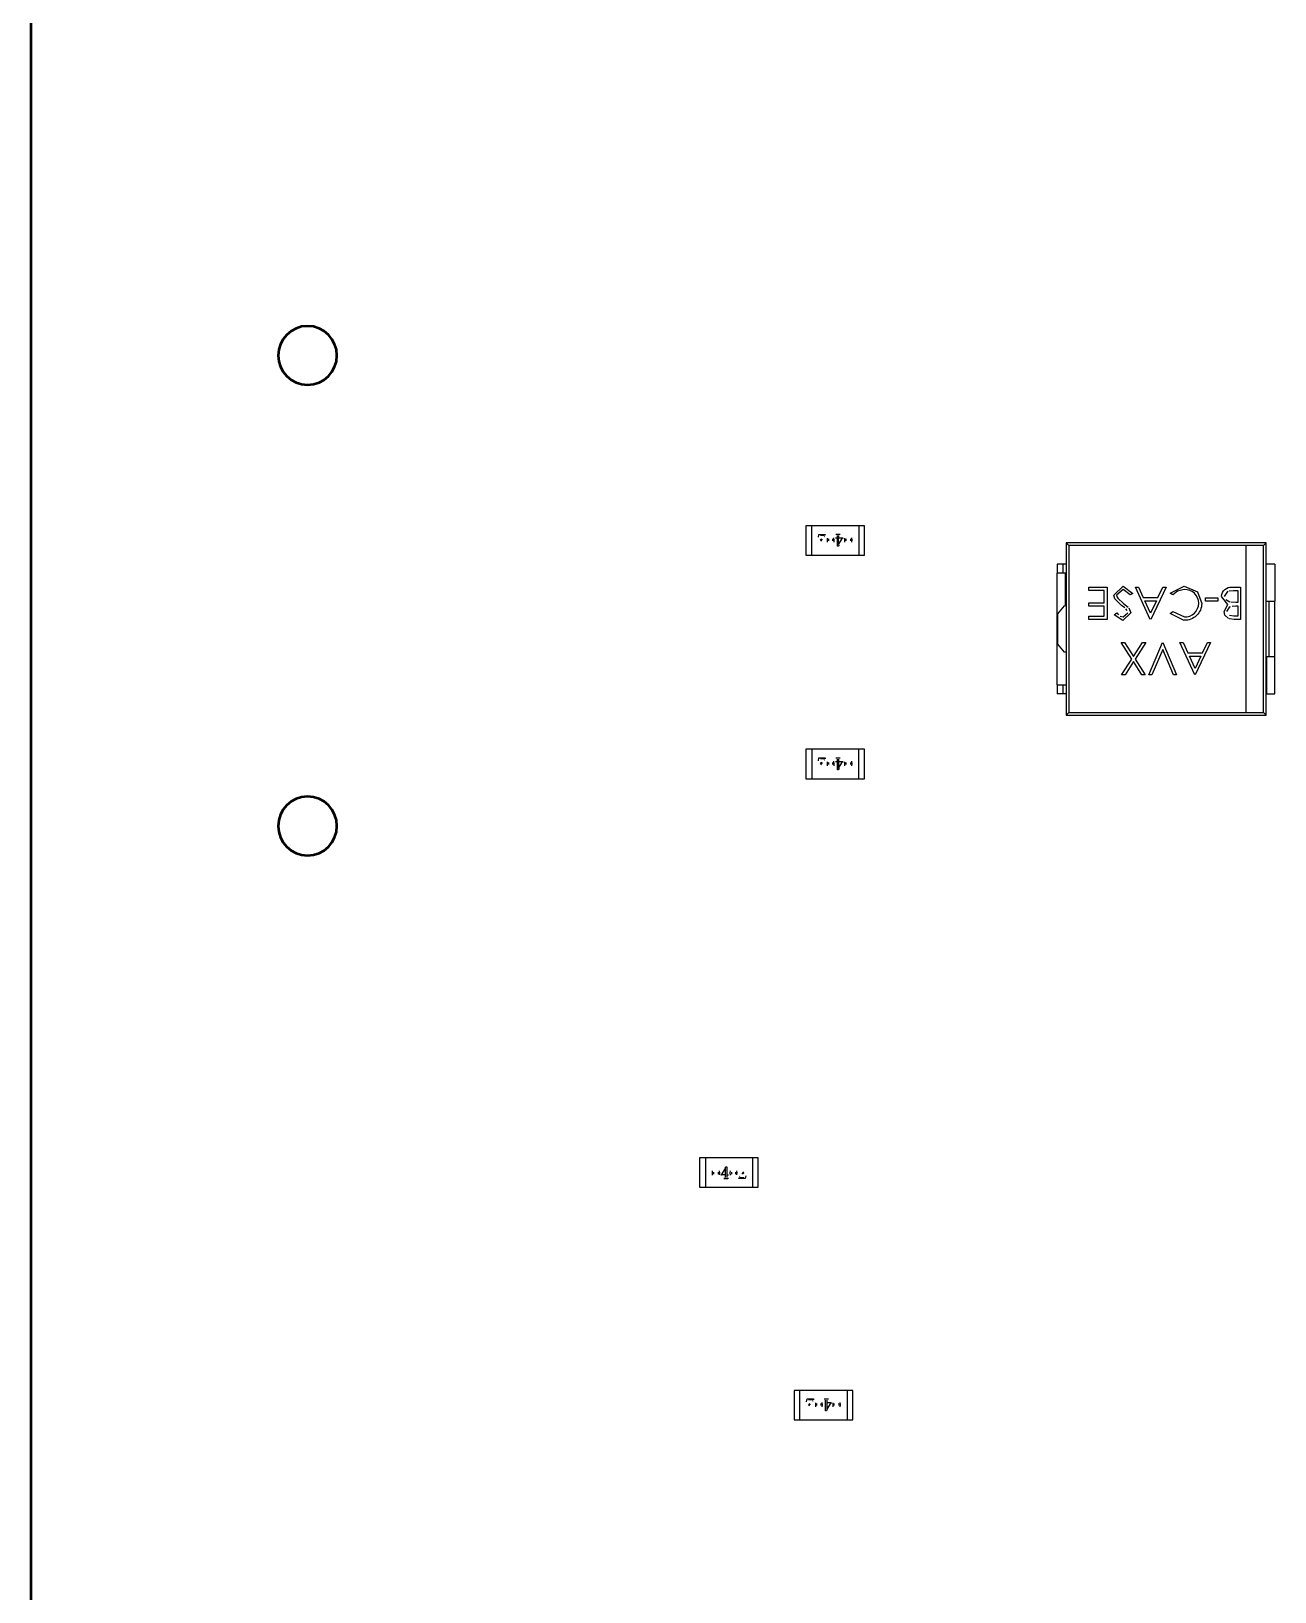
# Model space of a CAD drawing. Header units: millimetres. Extents: x 345 to 622, y 294 to 502.
# Drawn here: x 414.98 to 436.13, y 361.04 to 387.57 of the extents above; entities that cross this region are included whole.
import ezdxf

# ---------------------------------------------------------------- set-up
doc = ezdxf.new("R2010")
doc.units = ezdxf.units.MM
doc.layers.add('Make2D$可见线$场景轮廓线', color=18, linetype='Continuous', lineweight=50, true_color=0x000000)
doc.layers.add('Make2D$可见线$曲线', color=18, linetype='Continuous', true_color=0x000000)

msp = doc.modelspace()

# ---------------------------------------------------------------- linework, layer by layer
at = {"layer": 'Make2D$可见线$场景轮廓线', "color": 96, "true_color": 0x008000}
msp.add_line((414.976, 338.111), (414.976, 447.711), dxfattribs=at)
at = {"layer": 'Make2D$可见线$场景轮廓线', "color": 96, "true_color": 0x008000, "extrusion": (0, 0, -1)}
for centre in [(-419.676, 382.061), (-419.676, 374.061)]:
    msp.add_circle(centre, 0.5, dxfattribs=at)
at = {"layer": 'Make2D$可见线$曲线', "color": 96, "true_color": 0x008000}
msp.add_line((414.976, 338.111), (414.976, 447.711), dxfattribs=at)
at = {"layer": 'Make2D$可见线$曲线', "color": 9, "lineweight": -3, "true_color": 0xc0c0c0}
for p, q in [((428.15, 379.165), (428.15, 378.665)), ((428.25, 379.165), (428.15, 379.165)), ((428.25, 378.665), (428.25, 379.165)), ((429.05, 379.165), (428.25, 379.165)), ((429.15, 379.165), (429.05, 379.165)), ((429.05, 379.165), (429.05, 378.665)), ((429.15, 378.665), (429.15, 379.165)), ((428.364, 378.97), (428.371, 379.02)), ((428.371, 379.02), (428.481, 379.02)), ((428.394, 378.922), (428.417, 378.945)), ((428.467, 379.003), (428.398, 379.003)), ((428.426, 378.939), (428.398, 378.902)), ((428.468, 378.986), (428.462, 378.978)), ((428.481, 379.02), (428.481, 379.006)), ((428.514, 378.953), (428.512, 378.919)), ((428.512, 378.919), (428.514, 378.886)), ((428.534, 378.941), (428.534, 378.919)), ((428.534, 378.919), (428.534, 378.909)), ((428.609, 378.919), (428.608, 378.941)), ((428.609, 378.909), (428.609, 378.919)), ((428.631, 378.919), (428.627, 378.963)), ((428.629, 378.887), (428.631, 378.919)), ((428.656, 378.96), (428.687, 378.96)), ((428.659, 379.021), (428.736, 379.021)), ((428.687, 378.96), (428.687, 378.999)), ((428.687, 378.818), (428.687, 378.953)), ((428.706, 378.999), (428.706, 378.96)), ((428.706, 378.96), (428.784, 378.96)), ((428.706, 378.847), (428.706, 378.953)), ((428.707, 378.847), (428.774, 378.953)), ((428.784, 378.954), (428.781, 378.948)), ((428.812, 378.919), (428.814, 378.953)), ((428.814, 378.886), (428.812, 378.919)), ((428.834, 378.919), (428.834, 378.941)), ((428.834, 378.909), (428.834, 378.919)), ((428.908, 378.941), (428.909, 378.919)), ((428.909, 378.919), (428.909, 378.909)), ((428.927, 378.963), (428.931, 378.919)), ((428.931, 378.919), (428.929, 378.887)), ((428.15, 378.665), (428.25, 378.665)), ((428.25, 378.665), (429.05, 378.665)), ((428.699, 378.818), (428.687, 378.818)), ((428.714, 378.843), (428.699, 378.818)), ((429.05, 378.665), (429.15, 378.665)), ((428.15, 375.365), (428.15, 374.865)), ((428.25, 375.365), (428.15, 375.365)), ((428.25, 375.365), (428.25, 374.865)), ((429.05, 375.365), (428.25, 375.365)), ((428.364, 375.17), (428.371, 375.22)), ((428.371, 375.22), (428.481, 375.22)), ((428.467, 375.203), (428.398, 375.203)), ((428.468, 375.186), (428.462, 375.178)), ((428.481, 375.22), (428.481, 375.205)), ((428.631, 375.119), (428.627, 375.163)), ((428.656, 375.16), (428.687, 375.16)), ((428.659, 375.221), (428.736, 375.221)), ((428.687, 375.16), (428.687, 375.199)), ((428.706, 375.199), (428.706, 375.16)), ((428.706, 375.16), (428.784, 375.16)), ((428.784, 375.154), (428.781, 375.148)), ((428.927, 375.163), (428.931, 375.119)), ((429.05, 374.865), (429.05, 375.365)), ((429.15, 375.365), (429.05, 375.365)), ((429.15, 374.865), (429.15, 375.365)), ((428.394, 375.122), (428.417, 375.145)), ((428.426, 375.139), (428.398, 375.102)), ((428.514, 375.153), (428.512, 375.119)), ((428.512, 375.119), (428.514, 375.086)), ((428.534, 375.141), (428.534, 375.119)), ((428.534, 375.119), (428.534, 375.109)), ((428.609, 375.119), (428.608, 375.141)), ((428.609, 375.109), (428.609, 375.119)), ((428.629, 375.087), (428.631, 375.119)), ((428.687, 375.018), (428.687, 375.153)), ((428.699, 375.018), (428.687, 375.018)), ((428.714, 375.043), (428.699, 375.018)), ((428.706, 375.153), (428.706, 375.047)), ((428.707, 375.047), (428.774, 375.153)), ((428.812, 375.119), (428.814, 375.153)), ((428.814, 375.086), (428.812, 375.119)), ((428.834, 375.119), (428.834, 375.141)), ((428.834, 375.109), (428.834, 375.119)), ((428.908, 375.141), (428.909, 375.119)), ((428.909, 375.119), (428.909, 375.109)), ((428.931, 375.119), (428.929, 375.087)), ((428.15, 374.865), (428.25, 374.865)), ((428.25, 374.865), (429.05, 374.865)), ((429.05, 374.865), (429.15, 374.865)), ((426.341, 368.421), (426.341, 367.921)), ((426.441, 368.421), (426.341, 368.421)), ((427.241, 368.421), (426.441, 368.421)), ((426.441, 368.421), (426.441, 367.921)), ((426.777, 368.243), (426.793, 368.268)), ((426.793, 368.268), (426.804, 368.268)), ((426.804, 368.268), (426.804, 368.133)), ((427.241, 368.421), (427.241, 367.921)), ((427.341, 368.421), (427.241, 368.421)), ((427.341, 367.921), (427.341, 368.421)), ((426.56, 368.167), (426.563, 368.199)), ((426.565, 368.123), (426.56, 368.167)), ((426.583, 368.167), (426.583, 368.177)), ((426.583, 368.145), (426.583, 368.167)), ((426.657, 368.177), (426.658, 368.167)), ((426.658, 368.167), (426.657, 368.145)), ((426.677, 368.2), (426.68, 368.167)), ((426.68, 368.167), (426.677, 368.133)), ((426.707, 368.132), (426.711, 368.138)), ((426.718, 368.126), (426.707, 368.126)), ((426.718, 368.133), (426.784, 368.239)), ((426.785, 368.133), (426.718, 368.133)), ((426.755, 368.072), (426.768, 368.072)), ((426.759, 368.065), (426.755, 368.065)), ((426.821, 368.065), (426.768, 368.065)), ((426.785, 368.133), (426.785, 368.239)), ((426.785, 368.087), (426.785, 368.126)), ((426.804, 368.133), (426.836, 368.133)), ((426.804, 368.126), (426.804, 368.087)), ((426.822, 368.072), (426.832, 368.072)), ((426.863, 368.199), (426.86, 368.167)), ((426.86, 368.167), (426.865, 368.123)), ((426.883, 368.177), (426.883, 368.167)), ((426.883, 368.167), (426.883, 368.145)), ((426.958, 368.167), (426.957, 368.177)), ((426.957, 368.145), (426.958, 368.167)), ((426.98, 368.167), (426.977, 368.2)), ((426.977, 368.133), (426.98, 368.167)), ((427.01, 368.066), (427.01, 368.081)), ((427.12, 368.066), (427.01, 368.066)), ((427.023, 368.1), (427.03, 368.108)), ((427.024, 368.083), (427.093, 368.083)), ((427.065, 368.147), (427.093, 368.184)), ((427.097, 368.165), (427.074, 368.141)), ((427.127, 368.116), (427.12, 368.066)), ((426.341, 367.921), (426.441, 367.921)), ((426.441, 367.921), (427.241, 367.921)), ((427.241, 367.921), (427.341, 367.921)), ((427.95, 364.465), (427.95, 363.965)), ((428.05, 364.465), (427.95, 364.465)), ((428.05, 363.965), (428.05, 364.465)), ((428.85, 364.465), (428.05, 364.465)), ((428.164, 364.27), (428.171, 364.32)), ((428.171, 364.32), (428.281, 364.32)), ((428.267, 364.303), (428.198, 364.303)), ((428.268, 364.286), (428.262, 364.278)), ((428.281, 364.32), (428.281, 364.305)), ((428.459, 364.321), (428.536, 364.321)), ((428.487, 364.26), (428.487, 364.299)), ((428.506, 364.299), (428.506, 364.26)), ((428.95, 364.465), (428.85, 364.465)), ((428.85, 364.465), (428.85, 363.965)), ((428.95, 363.965), (428.95, 364.465)), ((428.194, 364.222), (428.217, 364.245)), ((428.226, 364.239), (428.198, 364.202)), ((428.314, 364.253), (428.312, 364.219)), ((428.312, 364.219), (428.314, 364.186)), ((428.334, 364.241), (428.334, 364.219)), ((428.334, 364.219), (428.334, 364.209)), ((428.409, 364.219), (428.408, 364.241)), ((428.409, 364.209), (428.409, 364.219)), ((428.431, 364.219), (428.427, 364.263)), ((428.429, 364.187), (428.431, 364.219)), ((428.487, 364.118), (428.487, 364.253)), ((428.499, 364.118), (428.487, 364.118)), ((428.514, 364.143), (428.499, 364.118)), ((428.506, 364.26), (428.584, 364.26)), ((428.506, 364.253), (428.506, 364.147)), ((428.574, 364.253), (428.507, 364.147)), ((428.584, 364.254), (428.581, 364.248)), ((428.612, 364.219), (428.614, 364.253)), ((428.614, 364.186), (428.612, 364.219)), ((428.634, 364.219), (428.634, 364.241)), ((428.634, 364.209), (428.634, 364.219)), ((428.708, 364.241), (428.709, 364.219)), ((428.709, 364.219), (428.709, 364.209)), ((428.727, 364.263), (428.731, 364.219)), ((428.731, 364.219), (428.729, 364.187)), ((427.95, 363.965), (428.05, 363.965)), ((428.05, 363.965), (428.85, 363.965)), ((428.85, 363.965), (428.95, 363.965))]:
    msp.add_line(p, q, dxfattribs=at)
at = {"layer": 'Make2D$可见线$曲线', "color": 254, "lineweight": -3, "true_color": 0xcad1ee}
for p, q in [((432.576, 378.876), (432.576, 378.361)), ((435.976, 378.876), (432.576, 378.876)), ((432.576, 378.876), (432.621, 378.831)), ((435.931, 378.831), (435.976, 378.876)), ((435.976, 378.511), (435.976, 378.876)), ((432.621, 378.831), (432.621, 375.991)), ((435.631, 378.831), (432.621, 378.831)), ((435.931, 378.831), (435.631, 378.831)), ((435.631, 378.831), (435.631, 375.991)), ((435.931, 375.991), (435.931, 378.831)), ((432.526, 378.511), (432.426, 378.511)), ((432.426, 378.511), (432.426, 378.436)), ((432.426, 378.436), (432.426, 378.361)), ((432.566, 378.361), (432.426, 378.361)), ((432.426, 376.461), (432.426, 378.361)), ((432.576, 378.511), (432.526, 378.511)), ((432.526, 378.436), (432.526, 378.511)), ((432.526, 378.361), (432.526, 378.436)), ((432.566, 377.804), (432.566, 378.361)), ((432.576, 378.361), (432.576, 377.804)), ((435.976, 377.886), (435.976, 378.511)), ((436.126, 378.511), (435.986, 378.511)), ((436.126, 378.511), (436.126, 377.886)), ((432.964, 378.123), (433.274, 378.123)), ((432.964, 378.066), (432.964, 378.123)), ((433.274, 378.123), (433.274, 377.573)), ((433.387, 377.988), (433.544, 378.137)), ((433.544, 378.08), (433.436, 377.987)), ((433.544, 378.137), (433.711, 378.016)), ((433.665, 377.989), (433.544, 378.08)), ((433.754, 378.123), (433.807, 378.123)), ((434.008, 377.573), (433.754, 378.123)), ((433.807, 378.123), (433.889, 377.946)), ((434.276, 378.123), (434.015, 377.573)), ((434.138, 377.946), (434.222, 378.123)), ((434.222, 378.123), (434.276, 378.123)), ((434.346, 378.021), (434.585, 378.137)), ((434.586, 378.08), (434.471, 378.054)), ((434.585, 378.137), (434.812, 378.04)), ((435.396, 378.123), (435.545, 378.123)), ((435.545, 378.123), (435.545, 377.573)), ((433.225, 378.066), (432.964, 378.066)), ((432.964, 377.798), (432.964, 377.855)), ((432.964, 377.855), (433.225, 377.855)), ((433.225, 377.855), (433.225, 378.066)), ((433.403, 377.924), (433.387, 377.988)), ((433.517, 377.81), (433.403, 377.924)), ((433.436, 377.987), (433.446, 377.95)), ((433.446, 377.95), (433.456, 377.933)), ((433.456, 377.933), (433.555, 377.845)), ((433.575, 377.768), (433.517, 377.81)), ((433.555, 377.845), (433.633, 377.784)), ((433.711, 378.016), (433.665, 377.989)), ((433.889, 377.946), (434.138, 377.946)), ((433.915, 377.89), (434.111, 377.89)), ((434.012, 377.68), (433.915, 377.89)), ((434.111, 377.89), (434.012, 377.68)), ((434.389, 377.989), (434.346, 378.021)), ((434.471, 378.054), (434.389, 377.989)), ((434.812, 378.04), (434.882, 377.844)), ((434.945, 377.939), (435.157, 377.939)), ((434.945, 377.883), (434.945, 377.939)), ((435.157, 377.883), (434.945, 377.883)), ((435.157, 377.939), (435.157, 377.883)), ((435.326, 377.826), (435.22, 377.966)), ((435.263, 377.709), (435.326, 377.826)), ((435.27, 377.966), (435.324, 378.05)), ((435.36, 377.868), (435.294, 377.905)), ((435.324, 378.05), (435.334, 378.055)), ((435.35, 378.06), (435.425, 378.066)), ((435.463, 377.862), (435.377, 377.865)), ((435.425, 378.066), (435.495, 378.066)), ((435.495, 377.862), (435.463, 377.862)), ((435.495, 378.066), (435.495, 377.862)), ((435.976, 376.936), (435.976, 377.886)), ((435.986, 377.886), (436.126, 377.886)), ((436.026, 377.886), (436.026, 377.786)), ((436.126, 377.786), (436.126, 377.886)), ((432.436, 377.671), (432.548, 377.804)), ((432.436, 377.151), (432.436, 377.671)), ((432.576, 377.804), (432.548, 377.804)), ((432.576, 377.804), (432.576, 377.017)), ((433.225, 377.798), (432.964, 377.798)), ((432.964, 377.629), (433.225, 377.629)), ((432.964, 377.573), (432.964, 377.629)), ((433.274, 377.573), (432.964, 377.573)), ((433.225, 377.629), (433.225, 377.798)), ((433.394, 377.652), (433.439, 377.685)), ((433.541, 377.558), (433.394, 377.652)), ((433.439, 377.685), (433.47, 377.65)), ((433.495, 377.629), (433.546, 377.615)), ((433.676, 377.687), (433.541, 377.558)), ((433.546, 377.615), (433.627, 377.685)), ((433.614, 377.728), (433.591, 377.756)), ((433.645, 377.771), (433.676, 377.687)), ((434.346, 377.673), (434.389, 377.707)), ((434.586, 377.558), (434.346, 377.673)), ((434.389, 377.707), (434.589, 377.615)), ((435.277, 377.646), (435.263, 377.709)), ((435.338, 377.588), (435.277, 377.646)), ((435.312, 377.71), (435.362, 377.79)), ((435.437, 377.573), (435.347, 377.585)), ((435.428, 377.629), (435.356, 377.641)), ((435.362, 377.79), (435.374, 377.795)), ((435.399, 377.801), (435.462, 377.805)), ((435.495, 377.629), (435.428, 377.629)), ((435.545, 377.573), (435.437, 377.573)), ((435.462, 377.805), (435.495, 377.805)), ((435.495, 377.805), (435.495, 377.629)), ((436.026, 377.786), (436.026, 377.036)), ((436.126, 377.036), (436.126, 377.786)), ((432.548, 377.018), (432.436, 377.151)), ((432.566, 377.017), (432.548, 377.018)), ((432.576, 377.018), (432.566, 377.018)), ((432.576, 377.017), (432.576, 376.461)), ((433.514, 377.181), (433.571, 377.181)), ((433.694, 376.9), (433.514, 377.181)), ((433.571, 377.181), (433.722, 376.945)), ((433.722, 376.945), (433.873, 377.181)), ((433.93, 377.181), (433.75, 376.9)), ((433.873, 377.181), (433.93, 377.181)), ((433.983, 376.631), (434.216, 377.181)), ((434.219, 377.064), (434.036, 376.631)), ((434.402, 376.631), (434.219, 377.064)), ((434.223, 377.181), (434.455, 376.631)), ((434.512, 377.181), (434.565, 377.181)), ((434.766, 376.631), (434.512, 377.181)), ((434.565, 377.181), (434.647, 377.005)), ((435.034, 377.181), (434.773, 376.631)), ((434.896, 377.005), (434.98, 377.181)), ((434.98, 377.181), (435.034, 377.181)), ((436.026, 377.036), (436.026, 376.936)), ((436.126, 376.936), (436.126, 377.036)), ((433.521, 376.631), (433.694, 376.9)), ((433.722, 376.856), (433.578, 376.631)), ((433.866, 376.631), (433.722, 376.856)), ((433.75, 376.9), (433.923, 376.631)), ((434.647, 377.005), (434.896, 377.005)), ((434.673, 376.948), (434.869, 376.948)), ((434.77, 376.738), (434.673, 376.948)), ((434.869, 376.948), (434.77, 376.738)), ((435.976, 376.311), (435.976, 376.936)), ((436.126, 376.936), (435.986, 376.936)), ((435.986, 376.936), (435.986, 376.311)), ((436.126, 376.311), (436.126, 376.936)), ((433.578, 376.631), (433.521, 376.631)), ((433.923, 376.631), (433.866, 376.631)), ((434.036, 376.631), (433.983, 376.631)), ((434.455, 376.631), (434.402, 376.631)), ((432.426, 376.461), (432.566, 376.461)), ((432.426, 376.461), (432.426, 376.386)), ((432.426, 376.386), (432.426, 376.311)), ((432.526, 376.311), (432.426, 376.311)), ((432.526, 376.386), (432.526, 376.461)), ((432.526, 376.311), (432.526, 376.386)), ((432.576, 376.311), (432.526, 376.311)), ((432.576, 376.461), (432.576, 375.946)), ((435.976, 375.946), (435.976, 376.311)), ((435.986, 376.311), (436.126, 376.311)), ((432.576, 375.946), (432.621, 375.991)), ((432.621, 375.991), (435.631, 375.991)), ((435.631, 375.991), (435.931, 375.991)), ((435.976, 375.946), (435.931, 375.991)), ((432.576, 375.946), (435.976, 375.946))]:
    msp.add_line(p, q, dxfattribs=at)
at = {"layer": 'Make2D$可见线$曲线', "color": 96, "true_color": 0x008000, "extrusion": (0, 0, -1)}
for centre in [(-419.676, 382.061), (-419.676, 374.061)]:
    msp.add_circle(centre, 0.5, dxfattribs=at)
at = {"layer": 'Make2D$可见线$曲线', "color": 254, "lineweight": -3, "true_color": 0xcad1ee}
for centre, start, end in [((434.599, 377.847), 0.3219, 93.2085), ((434.598, 377.849), 267.7096, 359.8279)]:
    msp.add_arc(centre, 0.234, start, end, dxfattribs=at)
at = {"layer": 'Make2D$可见线$曲线', "color": 254, "lineweight": -3, "true_color": 0xcad1ee, "extrusion": (0, 0, -1)}
for centre, radius, start, end in [((-435.381, 377.963), 0.16, 1.2809, 95.4475), ((-434.597, 377.844), 0.285, 179.846, 272.1284)]:
    msp.add_arc(centre, radius, start, end, dxfattribs=at)

doc.saveas('drawing.dxf')
